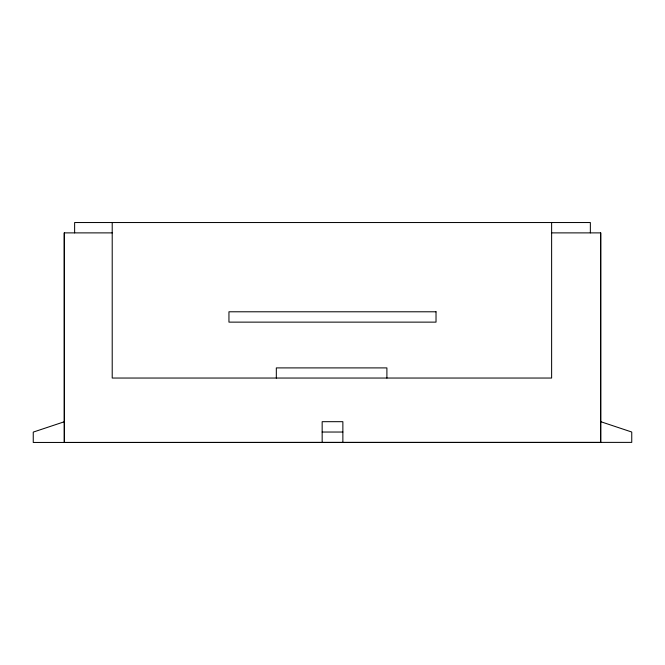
<?xml version="1.0" encoding="UTF-8"?>
<svg xmlns="http://www.w3.org/2000/svg" width="665" height="665" viewBox="0 0 665 665"><rect width="100%" height="100%" fill="white"/><g stroke="black" fill="none" stroke-linecap="round" stroke-linejoin="round"><path stroke-width="1" d="M112.21 232.883L64.272 232.883L64.347 442.466L322.159 442.391L322.159 421.685L342.866 421.685L342.866 442.391M64.314 421.751L33.25 432.1L33.25 442.458L600.703 442.449L600.703 232.883L551.626 232.883M322.159 432.034L342.866 432.034M322.159 442.391L631.75 442.383L631.75 432.026L600.686 421.676M64.272 442.449L64.272 232.883M600.703 232.883L600.686 442.383M590.354 232.883L590.354 222.534L74.63 222.534L74.63 232.883M551.626 222.534L551.626 378.044L112.21 378.044L112.21 222.534M386.897 378.102L386.897 367.903L276.324 367.903L276.324 378.102M436.024 311.785L228.951 311.785L228.951 322.134L436.024 322.134L436.024 311.785"/></g></svg>
